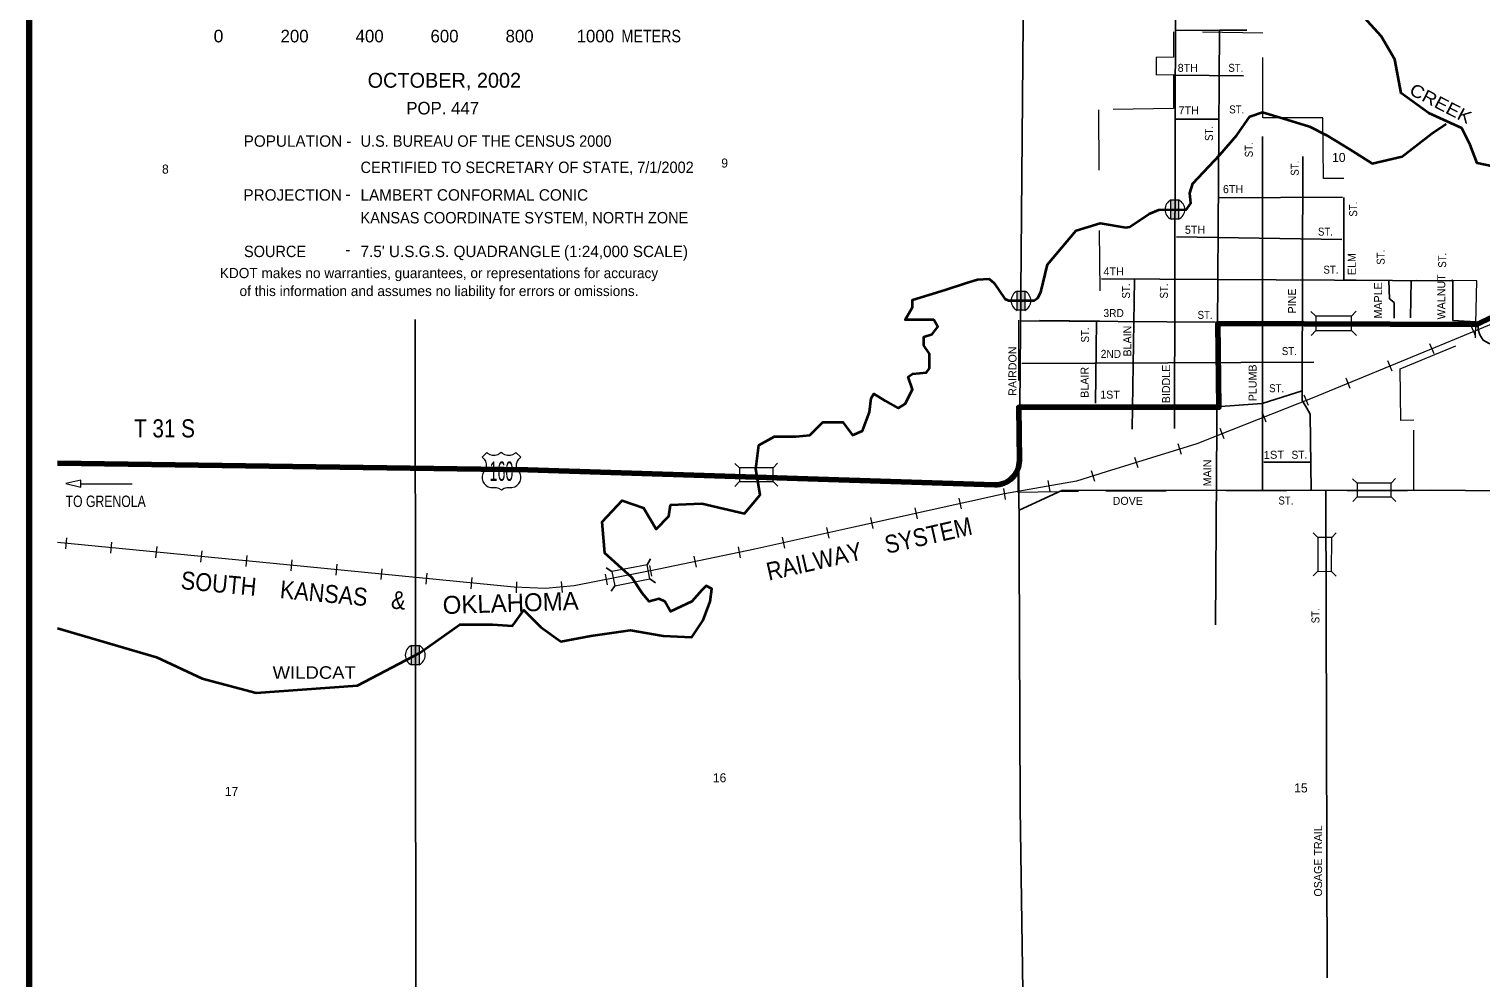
# Model space of a CAD drawing. Extents: x 52.94 to 56.86, y 28.24 to 32.16.
# Drawn here: x 52.936 to 55.342, y 29.642 to 31.216 of the extents above; entities that cross this region are included whole.
import ezdxf
from ezdxf.enums import TextEntityAlignment as Align

# ---------------------------------------------------------------- set-up
doc = ezdxf.new("R2010")
doc.units = 0
doc.header["$LTSCALE"] = 0.0068
doc.linetypes.add('LONG_DASHED', pattern=[7.5, 6, -1.5])
for name, color, linetype, lineweight in [('11', 7, 'Continuous', 80), ('14', 7, 'Continuous', 25), ('17', 7, 'Continuous', 13), ('19', 7, 'Continuous', 13), ('21', 7, 'Continuous', 25), ('25', 7, 'Continuous', 35), ('35', 7, 'Continuous', 13), ('39', 7, 'Continuous', 13), ('4', 7, 'LONG_DASHED', 13), ('48', 7, 'Continuous', 106), ('51', 7, 'Continuous', 13)]:
    doc.layers.add(name, color=color, linetype=linetype, lineweight=lineweight)
for name, color, linetype in [('29', 7, 'Continuous'), ('45', 7, 'Continuous'), ('46', 7, 'Continuous'), ('49', 7, 'Continuous')]:
    doc.layers.add(name, color=color, linetype=linetype)

msp = doc.modelspace()

# ---------------------------------------------------------------- hatches: boundary and pattern name
at = {"layer": '39'}
for points in [[(54.82822, 30.900379), (54.82822, 30.932197), (54.840909, 30.932197), (54.840909, 30.900379)], [(54.573295, 30.749242), (54.573295, 30.781061), (54.585985, 30.781061), (54.585985, 30.749242)], [(53.569318, 30.161553), (53.569318, 30.193371), (53.582008, 30.193371), (53.582008, 30.161553)]]:
    msp.add_hatch(color=256, dxfattribs=at).paths.add_polyline_path(points)

# ---------------------------------------------------------------- linework, layer by layer
at = {"layer": '11'}
for points in [[(55.540341, 30.822727), (55.334659, 30.725568), (54.905871, 30.727462), (54.907576, 30.588636), (54.575947, 30.588636), (54.576894, 30.500379)], [(52.982955, 30.496023), (53.762121, 30.484848), (54.535985, 30.460038)]]:
    msp.add_lwpolyline(points, dxfattribs=at)
msp.add_arc((54.536977, 30.499954), 0.039962, 268.63744, 0.61426, dxfattribs=at)
at = {"layer": '14'}
for p, q in [((54.833902, 30.553409), (54.836174, 31.434091)), ((54.908523, 31.213636), (54.954167, 31.213636)), ((54.834659, 31.139015), (54.948485, 31.138068)), ((54.836932, 31.066288), (54.906629, 31.066288)), ((54.979735, 31.037311), (54.979735, 30.450758)), ((54.906818, 30.935985), (55.112689, 30.937121)), ((55.114773, 30.936364), (55.114773, 30.799053)), ((54.837121, 30.871212), (55.111553, 30.866856)), ((54.767992, 30.799811), (54.763636, 30.552462)), ((55.226136, 30.798485), (55.225, 30.736553)), ((54.578977, 30.731818), (54.902083, 30.729545)), ((54.70322, 30.595076), (54.704545, 30.730871)), ((54.581061, 30.660985), (55.065152, 30.663068)), ((55.058712, 30.497348), (54.982008, 30.497348)), ((55.087121, 29.642235), (55.084659, 30.450758))]:
    msp.add_line(p, q, dxfattribs=at)
for points in [[(54.577841, 30.588636), (54.583333, 31.226894), (54.573864, 32.116856)], [(54.834659, 31.213258), (54.908523, 31.213636), (54.902083, 30.22803)], [(55.04678, 31.004545), (55.045644, 30.618371), (55.045644, 30.6), (55.05322, 30.586932), (55.058712, 30.577273), (55.060795, 30.450758)], [(54.712879, 30.801326), (55.292045, 30.798106), (55.295265, 30.799242), (55.295265, 30.732197)], [(55.189394, 30.798674), (55.19053, 30.768561), (55.198106, 30.762121), (55.198106, 30.736174)], [(53.575568, 30.73428), (53.576515, 29.578598), (53.582008, 28.328977)], [(55.295265, 30.732197), (55.333333, 30.729924), (55.3375, 30.724432), (55.3375, 30.717614), (55.340341, 30.708712), (55.345644, 30.699811), (55.355303, 30.694318), (55.588636, 30.694318)], [(54.910038, 30.589773), (54.979545, 30.594508), (55.045455, 30.61553)], [(54.576136, 30.491477), (54.57803, 29.923674), (54.584848, 29.468939), (54.583712, 28.886742), (54.578409, 28.328977)], [(54.576326, 30.417614), (54.647538, 30.450379), (55.257576, 30.450947), (55.844697, 30.445265), (56.581439, 30.442614)]]:
    msp.add_lwpolyline(points, dxfattribs=at)
at = {"layer": '17'}
for p, q in [((55.333523, 30.705682), (55.326326, 30.722538)), ((55.264205, 30.676894), (55.257197, 30.693939)), ((55.194697, 30.648295), (55.187689, 30.665341)), ((55.125379, 30.619697), (55.118371, 30.636742)), ((55.055871, 30.591288), (55.049053, 30.608333)), ((54.986174, 30.563826), (54.979356, 30.580871)), ((54.916477, 30.536174), (54.909659, 30.55322)), ((54.845455, 30.510227), (54.839962, 30.527652)), ((54.773674, 30.487879), (54.768371, 30.505492)), ((54.62803, 30.448674), (54.624811, 30.466856)), ((54.702273, 30.46553), (54.696591, 30.483144)), ((54.554167, 30.435795), (54.550947, 30.453977)), ((54.407955, 30.403788), (54.404167, 30.421591)), ((54.48125, 30.419886), (54.477273, 30.437689)), ((54.334848, 30.3875), (54.330871, 30.405492)), ((52.996591, 30.353598), (52.998295, 30.37178)), ((54.188447, 30.355114), (54.18447, 30.372917)), ((54.261553, 30.371402), (54.257576, 30.389205)), ((53.071212, 30.346402), (53.072917, 30.364583)), ((53.145833, 30.339015), (53.147727, 30.357386)), ((53.220455, 30.331818), (53.222348, 30.350189)), ((54.114962, 30.339015), (54.111174, 30.357008)), ((53.295265, 30.324621), (53.29697, 30.342992)), ((53.369886, 30.317424), (53.371591, 30.335606)), ((53.444508, 30.310038), (53.446212, 30.32822)), ((53.519129, 30.302652), (53.520833, 30.320833)), ((53.967992, 30.308333), (53.964583, 30.326326)), ((54.041667, 30.323485), (54.037879, 30.341477)), ((53.59375, 30.295076), (53.595455, 30.313447)), ((53.668371, 30.287689), (53.670076, 30.306061)), ((53.743561, 30.280682), (53.744129, 30.298864)), ((53.819697, 30.281439), (53.817992, 30.299811)), ((53.894508, 30.293939), (53.890909, 30.311932))]:
    msp.add_line(p, q, dxfattribs=at)
msp.add_lwpolyline([(55.37803, 30.734091), (55.266098, 30.687689), (55.061932, 30.603598), (54.92803, 30.550758), (54.871023, 30.527841), (54.720644, 30.48125), (54.67178, 30.46572), (54.552083, 30.444886), (54.302462, 30.389962), (54.138258, 30.353409), (53.979545, 30.319886), (53.839205, 30.292614), (53.791667, 30.288258), (53.739394, 30.289962), (53.362879, 30.327462), (52.982955, 30.364205)], dxfattribs=at)
msp.add_lwpolyline([(55.37803, 30.734091), (55.266098, 30.687689), (55.061932, 30.603598), (54.92803, 30.550758), (54.871023, 30.527841), (54.720644, 30.48125), (54.67178, 30.46572), (54.552083, 30.444886), (54.302462, 30.389962), (54.138258, 30.353409), (53.979545, 30.319886), (53.839205, 30.292614), (53.791667, 30.288258), (53.739394, 30.289962), (53.362879, 30.327462), (52.982955, 30.364205)], dxfattribs=at)
at = {"layer": '19'}
msp.add_lwpolyline([(53.694318, 30.513636), (53.686742, 30.505871), (53.689773, 30.502462), (53.691856, 30.499053), (53.693182, 30.494697), (53.693182, 30.490341), (53.691856, 30.485985), (53.689773, 30.482386), (53.687689, 30.478788), (53.686553, 30.474432), (53.686553, 30.470076), (53.687689, 30.46553), (53.689773, 30.462121), (53.692992, 30.458902), (53.696591, 30.456629), (53.700758, 30.455492), (53.709659, 30.455492), (53.713826, 30.454356), (53.717424, 30.452273), (53.71875, 30.451515), (53.723106, 30.454356), (53.727273, 30.455492), (53.735795, 30.455492), (53.74053, 30.456629), (53.744129, 30.458902), (53.747159, 30.462121), (53.749432, 30.46553), (53.750568, 30.470076), (53.750568, 30.474432), (53.749432, 30.478788), (53.747159, 30.482386), (53.745076, 30.485985), (53.74375, 30.490341), (53.74375, 30.494697), (53.745076, 30.499053), (53.747159, 30.502462), (53.750568, 30.505871), (53.742235, 30.513636), (53.740909, 30.512121), (53.737121, 30.509848), (53.732955, 30.508712), (53.728409, 30.508712), (53.724242, 30.509848), (53.720455, 30.512121), (53.718182, 30.513636), (53.716098, 30.512121), (53.712311, 30.509848), (53.708333, 30.508712), (53.703788, 30.508712), (53.699621, 30.509848), (53.696023, 30.512121)], close=True, dxfattribs=at)
at = {"layer": '21'}
for p, q in [((55.068371, 30.739583), (55.060227, 30.747348)), ((55.135227, 30.747727), (55.127462, 30.739583)), ((55.068371, 30.71553), (55.060606, 30.707386)), ((55.135606, 30.707765), (55.127462, 30.71553)), ((54.112879, 30.487879), (54.105114, 30.495265)), ((54.176326, 30.495644), (54.168939, 30.487879)), ((54.112879, 30.465152), (54.105492, 30.457386)), ((54.176705, 30.457765), (54.168939, 30.465152)), ((55.136932, 30.462689), (55.129167, 30.470076)), ((55.200568, 30.470455), (55.193182, 30.462689)), ((55.136932, 30.439773), (55.129545, 30.432008)), ((55.200947, 30.432386), (55.193182, 30.439773)), ((55.064015, 30.380114), (55.07178, 30.372727)), ((55.102083, 30.380114), (55.094697, 30.372538)), ((53.901705, 30.316288), (53.892235, 30.322348)), ((53.96572, 30.337121), (53.959848, 30.327462)), ((53.973864, 30.297538), (53.964205, 30.303977)), ((55.071402, 30.316477), (55.063826, 30.308902)), ((55.094318, 30.316288), (55.102083, 30.308712)), ((53.90625, 30.292614), (53.900189, 30.283333))]:
    msp.add_line(p, q, dxfattribs=at)
at = {"layer": '21', "lineweight": 13}
for points in [[(55.068371, 30.71553), (55.127462, 30.71553), (55.127462, 30.739583), (55.068371, 30.739583)], [(54.112879, 30.465152), (54.168939, 30.465152), (54.168939, 30.487879), (54.112879, 30.487879)], [(55.136932, 30.439773), (55.193182, 30.439773), (55.193182, 30.462689), (55.136932, 30.462689)], [(55.094318, 30.316288), (55.094697, 30.372538), (55.07178, 30.372727), (55.071402, 30.316477)], [(53.90625, 30.292614), (53.964205, 30.303977), (53.959848, 30.327462), (53.901705, 30.316288)]]:
    msp.add_lwpolyline(points, close=True, dxfattribs=at)
at = {"layer": '25'}
for points in [[(55.362311, 30.987879), (55.335606, 30.992992), (55.324053, 31.023485), (55.310038, 31.051515), (55.255303, 31.076136), (55.20947, 31.10928), (55.199242, 31.165341), (55.176326, 31.203598), (55.133144, 31.251894), (55.122917, 31.302841), (55.125568, 31.320644), (55.089773, 31.356439), (55.033902, 31.361553), (55.000758, 31.330871), (54.967614, 31.31553), (54.954924, 31.341098), (54.954924, 31.364015), (54.949811, 31.399621), (54.93447, 31.409848), (54.898864, 31.430303), (54.875947, 31.458333), (54.878598, 31.499053), (54.85303, 31.537311), (54.812311, 31.557576)], [(52.982955, 30.22197), (53.14697, 30.174242), (53.222538, 30.138826), (53.312121, 30.115152), (53.479735, 30.126894), (53.583523, 30.18125), (53.649432, 30.228409), (53.703788, 30.228409), (53.736742, 30.226136), (53.755682, 30.252083), (53.783902, 30.223674), (53.817045, 30.200189), (53.866477, 30.20947), (53.932576, 30.218939), (53.986742, 30.20947), (54.033902, 30.207197), (54.052841, 30.235606), (54.064583, 30.266288), (54.067045, 30.2875), (54.057576, 30.292235), (54.050568, 30.285038), (54.033902, 30.266288), (53.998674, 30.249621), (53.989205, 30.266288), (53.979735, 30.270833), (53.963258, 30.266288), (53.951515, 30.280303), (53.934848, 30.30625), (53.890152, 30.346402), (53.885417, 30.398295), (53.918371, 30.433712), (53.953788, 30.42197), (53.975, 30.386553), (53.996212, 30.407765), (53.998674, 30.426705), (54.050568, 30.428977), (54.121212, 30.4125), (54.147159, 30.443182), (54.140152, 30.485606), (54.144886, 30.525758), (54.170833, 30.539962), (54.20625, 30.539962), (54.229735, 30.542424), (54.250947, 30.563636), (54.284091, 30.563636), (54.300568, 30.542424), (54.317045, 30.549432), (54.328788, 30.580114), (54.33125, 30.603788), (54.335985, 30.610795), (54.354735, 30.599053), (54.375947, 30.587121), (54.387879, 30.594318), (54.399621, 30.617803), (54.392614, 30.639015), (54.399621, 30.64375), (54.423106, 30.646212), (54.427841, 30.65322), (54.427841, 30.676894), (54.418561, 30.691098), (54.418561, 30.705114), (54.432576, 30.709848), (54.442045, 30.72178), (54.435038, 30.733523), (54.413826, 30.733523), (54.387879, 30.733523), (54.399621, 30.754735), (54.399621, 30.766477), (54.453788, 30.783144), (54.489205, 30.794886), (54.507576, 30.800189), (54.527083, 30.801515), (54.535417, 30.794318), (54.55303, 30.768371), (54.558902, 30.76572), (54.601515, 30.76572), (54.607386, 30.770076), (54.6125, 30.779545), (54.623674, 30.825), (54.670833, 30.881629), (54.710985, 30.893561), (54.753409, 30.886364), (54.760038, 30.887879), (54.792235, 30.90928), (54.808333, 30.915909), (54.853788, 30.916477), (54.861174, 30.926894), (54.859659, 30.94375), (54.864394, 30.959659), (54.909091, 31.006818), (54.9375, 31.039773), (54.958712, 31.070455), (54.979924, 31.077652), (55.020076, 31.06572), (55.057765, 31.053977), (55.085985, 31.039773), (55.123864, 31.016288), (55.161553, 30.992614), (55.211174, 31.004356), (55.260606, 31.042235), (55.28428, 31.058712)]]:
    msp.add_lwpolyline(points, dxfattribs=at)
at = {"layer": '35'}
msp.add_line((53.021591, 30.461742), (53.10625, 30.461742), dxfattribs=at)
msp.add_lwpolyline([(53.021402, 30.467614), (52.996402, 30.461932), (53.021591, 30.455871)], close=True, dxfattribs=at)
at = {"layer": '39'}
for p, q in [((54.82822, 30.900379), (54.82822, 30.932197)), ((54.840909, 30.932197), (54.840909, 30.900379)), ((54.573295, 30.749053), (54.573295, 30.780871)), ((54.585985, 30.780871), (54.585985, 30.749053)), ((53.569318, 30.161364), (53.569318, 30.193182)), ((53.582008, 30.193182), (53.582008, 30.161364))]:
    msp.add_line(p, q, dxfattribs=at)
for points in [[(54.82822, 30.900379), (54.82822, 30.932197), (54.840909, 30.932197), (54.840909, 30.900379)], [(54.573295, 30.749242), (54.573295, 30.781061), (54.585985, 30.781061), (54.585985, 30.749242)], [(53.569318, 30.161553), (53.569318, 30.193371), (53.582008, 30.193371), (53.582008, 30.161553)]]:
    msp.add_lwpolyline(points, close=True, dxfattribs=at)
for centre, start, end in [((54.835671, 30.916295), 114.77119, 245.22881), ((54.833584, 30.916295), 294.77119, 65.22881), ((54.580664, 30.765091), 114.77119, 245.22881), ((54.578577, 30.765091), 294.77119, 65.22881), ((53.576774, 30.177427), 114.77119, 245.22881), ((53.574686, 30.177427), 294.77119, 65.22881)]:
    msp.add_arc(centre, 0.017521, start, end, dxfattribs=at)
at = {"layer": '4'}
msp.add_lwpolyline([(54.708144, 31.081818), (54.710417, 30.731439), (54.575568, 30.732765), (54.574621, 30.447917), (54.575, 30.447917), (54.720076, 30.449811), (55.230682, 30.450758), (55.230492, 30.566856), (55.20928, 30.566667), (55.207955, 30.652083), (55.332765, 30.703409), (55.335227, 30.798106), (55.114773, 30.799432), (55.114773, 30.967803), (55.080871, 30.967803), (55.079924, 31.068371), (54.980492, 31.068371), (54.980492, 31.209091), (54.832197, 31.210795), (54.832197, 31.16875), (54.803788, 31.168371), (54.803788, 31.139962), (54.832197, 31.140341), (54.832197, 31.083712)], close=True, dxfattribs=at)
at = {"layer": '48'}
msp.add_lwpolyline([(52.935606, 28.281629), (52.935606, 32.164205), (56.818182, 32.164205), (56.818182, 28.281629)], close=True, dxfattribs=at)

# ---------------------------------------------------------------- texts
at = {"layer": '17', "width": 0.9}
for s, rotation, p in [('RAILWAY    SYSTEM', 12.795, (54.331366, 30.339383)), ('SOUTH    KANSAS    &', 354.707, (53.372398, 30.269975))]:
    msp.add_text(s, height=0.02974, rotation=rotation, dxfattribs=at).set_placement(p, align=Align.CENTER)
at = {"layer": '17'}
msp.add_text('OKLAHOMA', height=0.02974, rotation=1.836, dxfattribs=at).set_placement((53.734277, 30.249165), align=Align.CENTER)
at = {"layer": '19', "width": 0.55}
msp.add_text('160', height=0.0322, dxfattribs=at).set_placement((53.718561, 30.466477), align=Align.CENTER)
at = {"layer": '29', "width": 1.15}
msp.add_text('CREEK', height=0.02083, rotation=332.72, dxfattribs=at).set_placement((55.27051, 31.082996), align=Align.CENTER)
at = {"layer": '29', "width": 1.1}
msp.add_text('WILDCAT', height=0.02083, dxfattribs=at).set_placement((53.408239, 30.138258), align=Align.CENTER)
at = {"layer": '35', "width": 0.8}
msp.add_text('TO GRENOLA', height=0.01894, dxfattribs=at).set_placement((53.062595, 30.423106), align=Align.CENTER)
at = {"layer": '45'}
for s, p in [('9', (54.088447, 30.985985)), ('10', (55.106345, 30.995265)), ('8', (53.161553, 30.975947)), ('17', (53.271307, 29.944129)), ('16', (54.080114, 29.966667)), ('15', (55.043561, 29.949811))]:
    msp.add_text(s, height=0.01496, dxfattribs=at).set_placement(p, align=Align.CENTER)
at = {"layer": '46', "width": 0.85}
msp.add_text('T 31 S', height=0.03011, dxfattribs=at).set_placement((53.160133, 30.538447), align=Align.CENTER)
at = {"layer": '49'}
for s, p in [('8TH', (54.856061, 31.144697)), ('7TH', (54.857576, 31.074242)), ('6TH', (54.931061, 30.943561)), ('5TH', (54.867992, 30.876136)), ('4TH', (54.733144, 30.807008)), ('1ST', (54.727178, 30.602841)), ('DOVE', (54.756629, 30.426705))]:
    msp.add_text(s, height=0.01326, dxfattribs=at).set_placement(p, align=Align.CENTER)
for s, width, p in [('ST.', 0.9, (54.935701, 31.144697)), ('ST.', 0.9, (54.937216, 31.075758)), ('ST.', 0.9, (55.084186, 30.873106)), ('ST.', 0.9, (55.093277, 30.810038)), ('3RD', 0.95, (54.733144, 30.738068)), ('ST.', 0.9, (54.884754, 30.735038)), ('2ND', 0.95, (54.728598, 30.670455)), ('ST.', 0.9, (55.024337, 30.675)), ('ST.', 0.9, (55.003314, 30.613447)), ('ST.', 0.9, (55.018655, 30.427273))]:
    msp.add_text(s, height=0.01326, dxfattribs=dict(at, width=width)).set_placement(p, align=Align.CENTER)
for s, rotation, width, p in [('ST.', 90, 0.9, (54.897727, 31.042519)), ('ST.', 90, 0.9, (54.963826, 31.015436)), ('ST.', 90, 0.9, (55.039962, 30.984943)), ('ST.', 90, 0.9, (55.136742, 30.916951)), ('ST.', 90, 0.9, (55.182386, 30.837405)), ('ST.', 90, 0.9, (55.28428, 30.832292)), ('ST.', 90, 0.9, (54.760227, 30.781345)), ('ST.', 90, 0.9, (54.823106, 30.781345)), ('ST.', 90, 0.9, (54.692424, 30.708428)), ('1ST', 1, 1.05, (54.998937, 30.503136)), ('ST.', 1, 0.95, (55.041172, 30.503253)), ('ST.', 90, 0.9, (55.074242, 30.242708))]:
    msp.add_text(s, height=0.01326, rotation=rotation, dxfattribs=dict(at, width=width)).set_placement(p, align=Align.CENTER)
for s, p in [('ELM', (55.13447, 30.825852)), ('WALNUT', (55.282765, 30.771591)), ('PINE', (55.035417, 30.764678)), ('MAPLE', (55.17803, 30.76572)), ('BLAIN', (54.7625, 30.698201)), ('RAIRDON', (54.572159, 30.64839)), ('BIDDLE', (54.826705, 30.627178)), ('PLUMB', (54.970076, 30.628977)), ('BLAIR', (54.691667, 30.62983)), ('MAIN', (54.894886, 30.479545)), ('OSAGE TRAIL', (55.078598, 29.836269))]:
    msp.add_text(s, height=0.01326, rotation=90, dxfattribs=at).set_placement(p, align=Align.CENTER)
at = {"layer": '51'}
for s, height, width, p in [('0', 0.02083, 1.05, (53.241477, 31.193561)), ('METERS', 0.02083, 0.85, (53.917424, 31.193561)), ('U.S. BUREAU OF THE CENSUS 2000', 0.01894, 0.95, (53.485038, 31.020455)), ('CERTIFIED TO SECRETARY OF STATE, 7/1/2002', 0.01894, 0.95, (53.485038, 30.976894)), ('KANSAS COORDINATE SYSTEM,', 0.01894, 0.95, (53.485038, 30.893371)), ('NORTH ZONE', 0.01894, 0.95, (53.869129, 30.893371)), ('SOURCE ', 0.01894, 0.95, (53.291856, 30.8375))]:
    msp.add_text(s, height=height, dxfattribs=dict(at, width=width)).set_placement(p)
for s, height, p in [('200', 0.02083, (53.352462, 31.193561)), ('400', 0.02083, (53.476894, 31.193561)), ('600', 0.02083, (53.600947, 31.193561)), ('800', 0.02083, (53.725379, 31.193561)), ('1000', 0.02083, (53.843182, 31.193561)), ('OCTOBER, 2002', 0.02462, (53.49678, 31.118371)), ('POP. 447', 0.02083, (53.560795, 31.074053)), ('POPULATION -', 0.01894, (53.291288, 31.020455)), ('PROJECTION ', 0.01894, (53.290909, 30.931061)), ('LAMBERT CONFORMAL CONIC', 0.01894, (53.485038, 30.931061)), ('-', 0.01894, (53.460038, 30.932576)), ('-', 0.01894, (53.459659, 30.840909)), ("7.5' U.S.G.S. QUADRANGLE", 0.01894, (53.485038, 30.8375)), ('(1:24,000 SCALE)', 0.01894, (53.822159, 30.8375))]:
    msp.add_text(s, height=height, dxfattribs=at).set_placement(p)
for s, p in [('KDOT makes no warranties, guarantees, or representations for accuracy', (53.615057, 30.802652)), ('of this information and assumes no liability for errors or omissions.', (53.615057, 30.772917))]:
    msp.add_text(s, height=0.01688, dxfattribs=at).set_placement(p, align=Align.CENTER)

doc.saveas('drawing.dxf')
